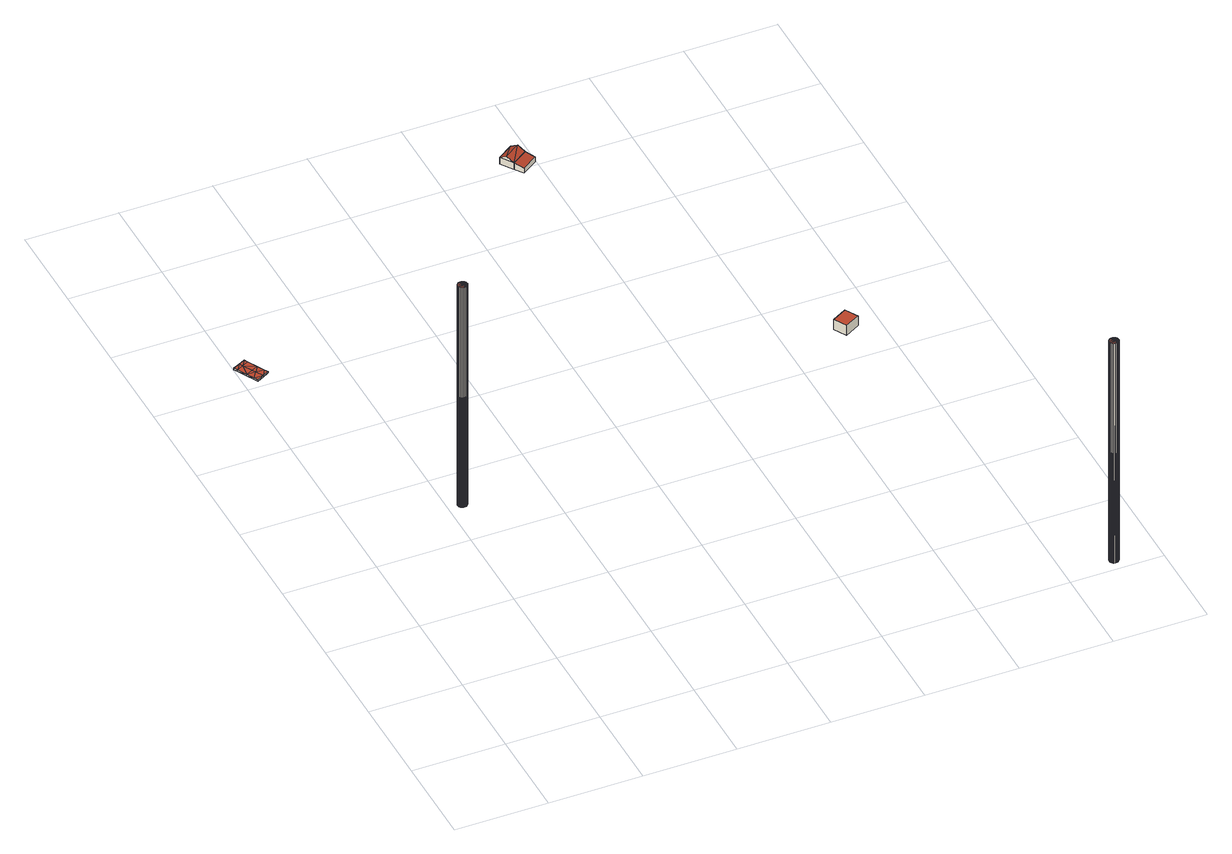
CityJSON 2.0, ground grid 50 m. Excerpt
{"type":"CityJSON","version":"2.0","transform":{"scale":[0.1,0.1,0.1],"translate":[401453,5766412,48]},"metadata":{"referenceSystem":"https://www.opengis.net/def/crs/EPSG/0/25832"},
"CityObjects":{
"building1":{"type":"Building","attributes":{"Geometrietyp2DReferenz":"2000","Gemeindeschluessel":"05515000","function":"53001_1800","roofType":"9999","measuredHeight":1},"geometry":[{"type":"Solid","lod":"2","boundaries":[[[[0,1,2]],[[1,3,2]],[[4,5,0]],[[5,1,0]],[[6,7,4]],[[7,5,4]],[[8,9,6]],[[9,7,6]],[[10,11,8]],[[11,9,8]],[[12,13,10]],[[13,11,10]],[[14,15,12]],[[15,13,12]],[[16,17,14]],[[17,15,14]],[[18,19,16]],[[19,17,16]],[[20,21,18]],[[21,19,18]],[[22,23,20]],[[23,21,20]],[[2,3,22]],[[3,23,22]],[[5,24,3]],[[5,3,1]],[[5,7,24]],[[24,7,25]],[[7,9,26]],[[7,26,25]],[[9,11,13]],[[9,13,26]],[[3,24,21]],[[3,21,23]],[[24,25,19]],[[24,19,21]],[[25,26,19]],[[19,26,17]],[[26,13,15]],[[26,15,17]],[[4,2,27]],[[4,0,2]],[[4,27,6]],[[27,28,6]],[[6,29,8]],[[6,28,29]],[[8,12,10]],[[8,29,12]],[[2,20,27]],[[2,22,20]],[[27,18,28]],[[27,20,18]],[[28,18,29]],[[18,16,29]],[[29,14,12]],[[29,16,14]]]],"semantics":{"surfaces":[{"type":"WallSurface"},{"type":"GroundSurface"},{"type":"RoofSurface"}],"values":[[0,0,0,0,0,0,0,0,0,0,0,0,0,0,0,0,0,0,0,0,0,0,0,0,1,1,1,1,1,1,1,1,1,1,1,1,1,1,1,1,2,2,2,2,2,2,2,2,2,2,2,2,2,2,2,2]]}}]},
"building2":{"type":"Building","attributes":{"Geometrietyp2DReferenz":"1000","Gemeindeschluessel":"05515000","function":"51002_1220","roofType":"9999","measuredHeight":136.2},"geometry":[{"type":"Solid","lod":"2","boundaries":[[[[30,31,32]],[[31,33,32]],[[34,35,30]],[[35,31,30]],[[36,37,34]],[[37,35,34]],[[38,39,36]],[[39,37,36]],[[40,41,38]],[[41,39,38]],[[42,43,40]],[[43,41,40]],[[44,45,42]],[[45,43,42]],[[46,47,44]],[[47,45,44]],[[48,49,46]],[[49,47,46]],[[50,51,48]],[[51,49,48]],[[52,53,50]],[[53,51,50]],[[54,55,52]],[[55,53,52]],[[56,57,54]],[[57,55,54]],[[58,59,56]],[[59,57,56]],[[60,61,58]],[[61,59,58]],[[62,63,60]],[[63,61,60]],[[64,65,62]],[[65,63,62]],[[66,67,64]],[[67,65,64]],[[68,69,66]],[[69,67,66]],[[32,33,68]],[[33,69,68]],[[33,31,69]],[[31,35,69]],[[35,37,69]],[[37,39,69]],[[39,41,69]],[[41,43,69]],[[43,45,69]],[[45,47,69]],[[47,49,69]],[[49,51,69]],[[51,53,69]],[[53,55,69]],[[55,57,69]],[[57,59,69]],[[59,61,69]],[[61,63,69]],[[63,65,69]],[[65,67,69]],[[30,32,34]],[[32,68,34]],[[68,66,34]],[[66,64,34]],[[64,62,34]],[[62,60,34]],[[60,58,34]],[[58,56,34]],[[56,54,34]],[[54,52,34]],[[52,50,34]],[[50,48,34]],[[48,46,34]],[[46,44,34]],[[44,42,34]],[[42,40,34]],[[40,38,34]],[[38,36,34]]]],"semantics":{"surfaces":[{"type":"WallSurface"},{"type":"GroundSurface"},{"type":"RoofSurface"}],"values":[[0,0,0,0,0,0,0,0,0,0,0,0,0,0,0,0,0,0,0,0,0,0,0,0,0,0,0,0,0,0,0,0,0,0,0,0,0,0,0,0,1,1,1,1,1,1,1,1,1,1,1,1,1,1,1,1,1,1,2,2,2,2,2,2,2,2,2,2,2,2,2,2,2,2,2,2]]}}]},
"building3":{"type":"Building","attributes":{"Gemeindeschluessel":"05515000","Geometrietyp2DReferenz":"3000","function":"31001_2700","roofType":"3100","measuredHeight":6.37},"geometry":[{"type":"Solid","lod":"2","boundaries":[[[[70,71,72,73]],[[74,75,71,70]],[[76,77,75,74]],[[73,72,77,76]],[[70,78,74]],[[76,79,73]],[[70,73,79]],[[79,78,70]],[[78,79,76]],[[76,74,78]],[[71,75,77,72]]]],"semantics":{"surfaces":[{"type":"WallSurface"},{"type":"RoofSurface"},{"type":"GroundSurface"}],"values":[[0,0,0,0,0,0,1,1,1,1,2]]}}]},
"building4":{"type":"Building","attributes":{"Gemeindeschluessel":"05515000","Geometrietyp2DReferenz":"3000","function":"51009_1610","roofType":"2100","measuredHeight":4.06},"geometry":[{"type":"Solid","lod":"2","boundaries":[[[[80,71,81,82]],[[83,72,71,80]],[[84,85,72,83]],[[82,81,85,84]],[[83,80,82,84]],[[71,72,85,81]]]],"semantics":{"surfaces":[{"type":"WallSurface"},{"type":"RoofSurface"},{"type":"GroundSurface"}],"values":[[0,0,0,0,1,2]]}}]},
"building5":{"type":"Building","attributes":{"Geometrietyp2DReferenz":"1000","Gemeindeschluessel":"05515000","function":"51002_1220","roofType":"9999","measuredHeight":136.16},"geometry":[{"type":"Solid","lod":"2","boundaries":[[[[86,87,88]],[[87,89,88]],[[90,91,86]],[[91,87,86]],[[92,93,90]],[[93,91,90]],[[94,95,92]],[[95,93,92]],[[96,97,94]],[[97,95,94]],[[98,99,96]],[[99,97,96]],[[100,101,98]],[[101,99,98]],[[102,103,100]],[[103,101,100]],[[104,105,102]],[[105,103,102]],[[106,107,104]],[[107,105,104]],[[108,109,106]],[[109,107,106]],[[110,111,108]],[[111,109,108]],[[112,113,110]],[[113,111,110]],[[114,115,112]],[[115,113,112]],[[116,117,114]],[[117,115,114]],[[118,119,116]],[[119,117,116]],[[120,121,118]],[[121,119,118]],[[122,123,120]],[[123,121,120]],[[124,125,122]],[[125,123,122]],[[88,89,124]],[[89,125,124]],[[89,87,125]],[[87,91,125]],[[91,93,125]],[[93,95,125]],[[95,97,125]],[[97,99,125]],[[99,101,125]],[[101,103,125]],[[103,105,125]],[[105,107,125]],[[107,109,125]],[[109,111,125]],[[111,113,125]],[[113,115,125]],[[115,117,125]],[[117,119,125]],[[119,121,125]],[[121,123,125]],[[112,110,90]],[[110,108,90]],[[108,106,90]],[[106,104,90]],[[104,102,90]],[[102,100,90]],[[100,98,90]],[[98,96,90]],[[96,94,90]],[[94,92,90]],[[86,88,90]],[[88,124,90]],[[124,122,90]],[[122,120,90]],[[120,118,90]],[[118,116,90]],[[116,114,90]],[[114,112,90]]]],"semantics":{"surfaces":[{"type":"WallSurface"},{"type":"GroundSurface"},{"type":"RoofSurface"}],"values":[[0,0,0,0,0,0,0,0,0,0,0,0,0,0,0,0,0,0,0,0,0,0,0,0,0,0,0,0,0,0,0,0,0,0,0,0,0,0,0,0,1,1,1,1,1,1,1,1,1,1,1,1,1,1,1,1,1,1,2,2,2,2,2,2,2,2,2,2,2,2,2,2,2,2,2,2]]}}]},
"building6":{"type":"Building","attributes":{"Gemeindeschluessel":"05515000","Geometrietyp2DReferenz":"3000","function":"31001_2700","roofType":"1000","measuredHeight":6},"geometry":[{"type":"Solid","lod":"2","boundaries":[[[[126,127,128,129]],[[130,131,127,126]],[[132,133,131,130]],[[129,128,133,132]],[[130,126,129,132]],[[127,131,133,128]]]],"semantics":{"surfaces":[{"type":"WallSurface"},{"type":"RoofSurface"},{"type":"GroundSurface"}],"values":[[0,0,0,0,1,2]]}}]}
},
"vertices":[
[73,3038,19],[73,3038,9],[108,3057,19],[108,3057,9],[62,3059,19],[62,3059,9],[41,3098,19],[41,3098,9],[15,3148,19],[15,3148,9],[4,3170,18],[4,3170,8],[40,3188,18],[40,3188,8],[75,3207,18],[75,3207,8],[86,3185,19],[86,3185,9],[112,3135,19],[112,3135,9],[133,3096,19],[133,3096,9],[144,3076,19],[144,3076,9],[88,3096,9],[77,3117,9],[51,3167,9],[88,3096,19],[77,3117,19],[51,3167,19],
[579,1732,1412],[579,1732,50],[575,1738,1412],[575,1738,50],[582,1724,1412],[582,1724,50],[582,1717,1412],[582,1717,50],[579,1709,1412],[579,1709,50],[575,1703,1412],[575,1703,50],[568,1698,1412],[568,1698,50],[561,1696,1412],[561,1696,50],[553,1696,1412],[553,1696,50],[546,1698,1412],[546,1698,50],[539,1703,1412],[539,1703,50],[535,1709,1412],[535,1709,50],[532,1717,1412],[532,1717,50],[532,1724,1412],[532,1724,50],[535,1732,1412],[535,1732,50],[539,1738,1412],[539,1738,50],[546,1743,1412],[546,1743,50],[553,1745,1412],[553,1745,50],[561,1745,1412],[561,1745,50],[568,1743,1412],[568,1743,50],
[1873,4001,58],[1873,4001,18],[1958,4059,18],[1958,4059,58],[1827,4069,58],[1827,4069,18],[1911,4126,58],[1911,4126,18],[1850,4035,82],[1934,4092,82],
[1873,4001,59],[1904,3955,18],[1904,3955,48],[1958,4059,59],[1989,4012,48],[1989,4012,18],
[3269,41,1404],[3269,41,43],[3264,47,1404],[3264,47,43],[3271,33,1404],[3271,33,43],[3271,25,1404],[3271,25,43],[3269,18,1404],[3269,18,43],[3264,12,1404],[3264,12,43],[3258,7,1404],[3258,7,43],[3251,5,1404],[3251,5,43],[3243,5,1404],[3243,5,43],[3235,7,1404],[3235,7,43],[3229,12,1404],[3229,12,43],[3224,18,1404],[3224,18,43],[3222,25,1404],[3222,25,43],[3222,33,1404],[3222,33,43],[3224,41,1404],[3224,41,43],[3229,47,1404],[3229,47,43],[3235,52,1404],[3235,52,43],[3243,54,1404],[3243,54,43],[3251,54,1404],[3251,54,43],[3258,52,1404],[3258,52,43],
[2803,2172,77],[2803,2172,17],[2885,2217,17],[2885,2217,77],[2765,2240,77],[2765,2240,17],[2847,2286,77],[2847,2286,17]
]}
